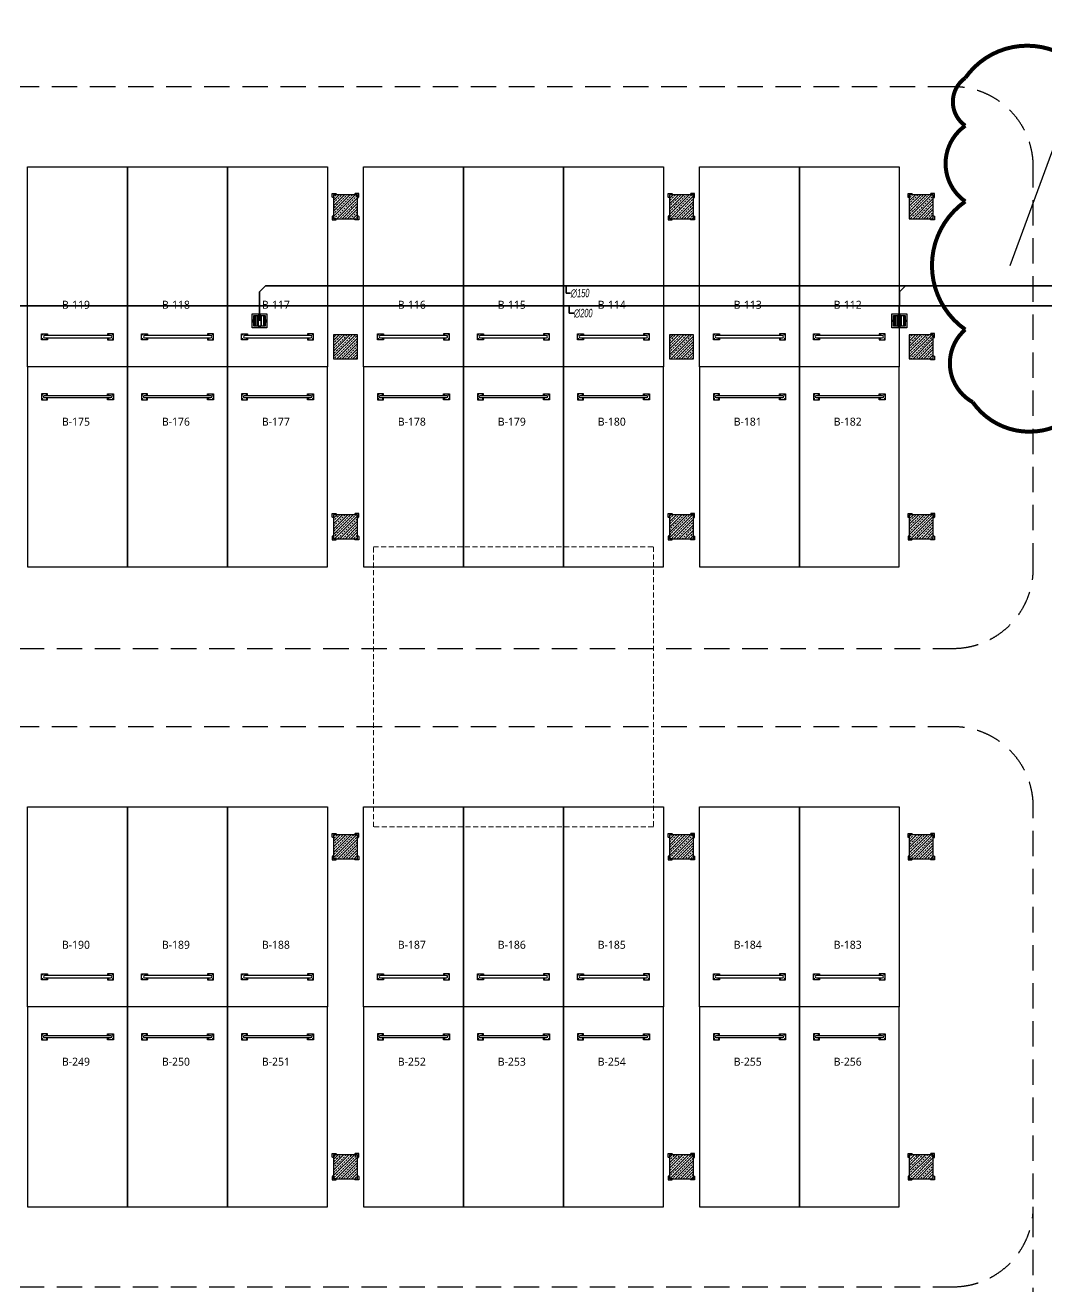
# Model space of a CAD drawing. Header units: millimetres. Extents: x -379292 to 1221486, y 92049 to 447512.
# Drawn here: x 156938 to 182486, y 221619 to 253157 of the extents above; entities that cross this region are included whole.
import ezdxf
from ezdxf.enums import TextEntityAlignment as Align
from ezdxf.lldxf.tags import DXFTag

# ---------------------------------------------------------------- set-up
doc = ezdxf.new("R2010")
doc.units = ezdxf.units.MM
doc.linetypes.add('HIDDEN', pattern=[9.525, 6.35, -3.175])
for name, color, linetype, lineweight in [('0-KRCN-SHT YAĞMURSUYUBORUSU-100', 3, 'PISSU_LINE50', 35), ('0-KRCN-SHT-KOLADI-YAZIYAĞMURSUYU', 4, 'Continuous', 35), ('06_FORMWORK HIDDEN', 252, 'HIDDEN2', 0)]:
    doc.layers.add(name, color=color, linetype=linetype, lineweight=lineweight)
for name, color, linetype in [('04_RAIN INLET', 51, 'Continuous'), ('05_HATCH CONCRETE', 141, 'Continuous'), ('05_SYMBOL', 2, 'Continuous'), ('202-A-Y-MahalAd', 141, 'Continuous')]:
    doc.layers.add(name, color=color, linetype=linetype)
doc.styles.add('MUF', font='isocpeur.ttf')
doc.styles.get("Standard").update_dxf_attribs({"font": 'segoeuil.ttf'})
doc.styles.add('ÇAP-2', font='ARIALNBI.TTF')
tags = doc.linetypes.add('HIDDEN2', pattern=[0.1875, 0.125, -0.0625]).pattern_tags.tags
tags[6:7] = [DXFTag(74, 4), DXFTag(75, 0), DXFTag(340, '0'), DXFTag(46, 0.0), DXFTag(50, 0.0), DXFTag(44, 0.0), DXFTag(45, 0.0)]
tags[4:5] = [DXFTag(74, 4), DXFTag(75, 0), DXFTag(340, '0'), DXFTag(46, 0.0), DXFTag(50, 0.0), DXFTag(44, 0.0), DXFTag(45, 0.0)]
doc.linetypes.add('PISSU_LINE50', pattern='A,50,-10,["C",MUF,S=10,R=0,X=1,Y=-5],0', length=60)
pattern_1 = [(225, (905000, -3e-07), (67.351921, -67.351921), []), (225, (904932.65, -3e-07), (67.351921, -67.351921), [47.625, -23.8125])]

# ---------------------------------------------------------------- blocks, each defined once
blk = doc.blocks.new('202_Vida')
at = {"color": 0, "linetype": 'ByBlock', "ltscale": 0.2}
for points in [[(1, 0), (-1, 0)], [(0, 1), (0, -1)]]:
    blk.add_lwpolyline(points, dxfattribs=at)
at = {"color": 0, "linetype": 'ByBlock'}
for radius in [0.42, 0.23, 0.155]:
    blk.add_circle((0, 0), radius, dxfattribs=at)
blk = doc.blocks.new('202_Stoper')
at = {"color": 0, "linetype": 'ByBlock'}
for points in [[(-750, -30), (-750, -75), (-900, -75), (-900, 75), (-750, 75), (-750, 30)], [(750, -30), (750, -75), (900, -75), (900, 75), (750, 75), (750, 30)]]:
    blk.add_lwpolyline(points, dxfattribs=at)
blk.add_lwpolyline([(825, -30, 1), (825, 30), (-825, 30, 1), (-825, -30)], format="xyb", close=True, dxfattribs=at)
at = {"color": 0, "linetype": 'ByBlock', "yscale": 10, "zscale": 10, "rotation": 180}
for p, xscale in [((-877, 53), -10), ((-772, 53), 10), ((772, 53), -10), ((877, 53), 10)]:
    blk.add_blockref('202_Vida', p, dxfattribs=dict(at, xscale=xscale))
at = {"color": 0, "linetype": 'ByBlock', "yscale": 10, "zscale": 10}
for p, xscale in [((-877, -52), 10), ((-772, -52), -10), ((772, -52), 10), ((877, -52), -10)]:
    blk.add_blockref('202_Vida', p, dxfattribs=dict(at, xscale=xscale))
blk = doc.blocks.new('202_Mahalblok')
at = {"color": 0, "linetype": 'ByBlock', "flags": 128}
blk.add_lwpolyline([(0, 0), (0, 5000), (2500, 5000), (2500, 0)], close=True, dxfattribs=at)
at = {"color": 252}
blk.add_blockref('202_Stoper', (1250, 750), dxfattribs=at)
at = {"color": 0, "linetype": 'ByBlock', "ltscale": 25}
blk.add_attdef('MAHALNO', text='', height=200, dxfattribs=at).set_placement((1209, 1390), align=Align.BOTTOM_CENTER)
blk = doc.blocks.new('bariyer')
at = {"color": 8, "ltscale": 25}
blk.add_lwpolyline([(0, -70), (15, -70, 0.414214), (30, -55), (30, 30), (-55, 30, 0.414214), (-70, 15), (-70, 0), (0, 0)], format="xyb", close=True, dxfattribs=at)
blk = doc.blocks.new('OtoParkBodrumKatMimari')
at = {"layer": '05_HATCH CONCRETE'}
h = blk.add_hatch(dxfattribs=at)
h.set_pattern_fill('ANSI33', color=8, scale=15, angle=180, style=0)
h.set_pattern_definition(pattern_1)
h.paths.add_polyline_path([(113600, 148100), (113000, 148100), (113000, 147500), (113600, 147500)])
h = blk.add_hatch(dxfattribs=at)
h.set_pattern_fill('ANSI33', color=8, scale=15, angle=180, style=0)
h.set_pattern_definition(pattern_1)
h.paths.add_polyline_path([(122000, 148100), (121400, 148100), (121400, 147500), (122000, 147500)])
h = blk.add_hatch(dxfattribs=at)
h.set_pattern_fill('ANSI33', color=8, scale=15, angle=180, style=0)
h.set_pattern_definition(pattern_1)
h.paths.add_polyline_path([(128000, 148100), (127400, 148100), (127400, 147500), (128000, 147500)])
h = blk.add_hatch(dxfattribs=at)
h.set_pattern_fill('ANSI33', color=8, scale=15, angle=180, style=0)
h.set_pattern_definition(pattern_1)
h.paths.add_polyline_path([(113600, 144600), (113000, 144600), (113000, 144000), (113600, 144000)])
h = blk.add_hatch(dxfattribs=at)
h.set_pattern_fill('ANSI33', color=8, scale=15, angle=180, style=0)
h.set_pattern_definition(pattern_1)
h.paths.add_polyline_path([(122000, 144600), (121400, 144600), (121400, 144000), (122000, 144000)])
h = blk.add_hatch(dxfattribs=at)
h.set_pattern_fill('ANSI33', color=8, scale=15, angle=180, style=0)
h.set_pattern_definition(pattern_1)
h.paths.add_polyline_path([(128000, 144600), (127400, 144600), (127400, 144000), (128000, 144000)])
h = blk.add_hatch(dxfattribs=at)
h.set_pattern_fill('ANSI33', color=8, scale=15, angle=180, style=0)
h.set_pattern_definition(pattern_1)
h.paths.add_polyline_path([(113600, 140100), (113000, 140100), (113000, 139500), (113600, 139500)])
h = blk.add_hatch(dxfattribs=at)
h.set_pattern_fill('ANSI33', color=8, scale=15, angle=180, style=0)
h.set_pattern_definition(pattern_1)
h.paths.add_polyline_path([(122000, 140100), (121400, 140100), (121400, 139500), (122000, 139500)])
h = blk.add_hatch(dxfattribs=at)
h.set_pattern_fill('ANSI33', color=8, scale=15, angle=180, style=0)
h.set_pattern_definition(pattern_1)
h.paths.add_polyline_path([(128000, 140100), (127400, 140100), (127400, 139500), (128000, 139500)])
h = blk.add_hatch(dxfattribs=at)
h.set_pattern_fill('ANSI33', color=8, scale=15, angle=180, style=0)
h.set_pattern_definition(pattern_1)
h.paths.add_polyline_path([(113600, 132100), (113000, 132100), (113000, 131500), (113600, 131500)])
h = blk.add_hatch(dxfattribs=at)
h.set_pattern_fill('ANSI33', color=8, scale=15, angle=180, style=0)
h.set_pattern_definition(pattern_1)
h.paths.add_polyline_path([(122000, 132100), (121400, 132100), (121400, 131500), (122000, 131500)])
h = blk.add_hatch(dxfattribs=at)
h.set_pattern_fill('ANSI33', color=8, scale=15, angle=180, style=0)
h.set_pattern_definition(pattern_1)
h.paths.add_polyline_path([(128000, 132100), (127400, 132100), (127400, 131500), (128000, 131500)])
h = blk.add_hatch(dxfattribs=at)
h.set_pattern_fill('ANSI33', color=8, scale=15, angle=180, style=0)
h.set_pattern_definition(pattern_1)
h.paths.add_polyline_path([(113600, 124100), (113000, 124100), (113000, 123500), (113600, 123500)])
h = blk.add_hatch(dxfattribs=at)
h.set_pattern_fill('ANSI33', color=8, scale=15, angle=180, style=0)
h.set_pattern_definition(pattern_1)
h.paths.add_polyline_path([(121400, 124100), (121400, 123500), (122000, 123500), (122000, 124100)])
h = blk.add_hatch(dxfattribs=at)
h.set_pattern_fill('ANSI33', color=8, scale=15, angle=180, style=0)
h.set_pattern_definition(pattern_1)
h.paths.add_polyline_path([(127400, 123500), (128000, 123500), (128000, 124100), (127400, 124100)])
at = {"color": 5}
for points in [[(113600, 148100), (113000, 148100), (113000, 147500), (113600, 147500)], [(122000, 148100), (121400, 148100), (121400, 147500), (122000, 147500)], [(128000, 148100), (127400, 148100), (127400, 147500), (128000, 147500)], [(113600, 144600), (113000, 144600), (113000, 144000), (113600, 144000)], [(122000, 144600), (121400, 144600), (121400, 144000), (122000, 144000)], [(128000, 144600), (127400, 144600), (127400, 144000), (128000, 144000)], [(113600, 140100), (113000, 140100), (113000, 139500), (113600, 139500)], [(122000, 140100), (121400, 140100), (121400, 139500), (122000, 139500)], [(128000, 140100), (127400, 140100), (127400, 139500), (128000, 139500)], [(113600, 132100), (113000, 132100), (113000, 131500), (113600, 131500)], [(122000, 132100), (121400, 132100), (121400, 131500), (122000, 131500)], [(128000, 132100), (127400, 132100), (127400, 131500), (128000, 131500)], [(113600, 124100), (113000, 124100), (113000, 123500), (113600, 123500)], [(121400, 124100), (121400, 123500), (122000, 123500), (122000, 124100)], [(127400, 123500), (128000, 123500), (128000, 124100), (127400, 124100)]]:
    blk.add_lwpolyline(points, close=True, dxfattribs=at)
at = {"layer": '05_SYMBOL', "color": 252, "linetype": 'HIDDEN', "ltscale": 100}
for points in [[(17400, 138759, 0.414214), (19400, 136759), (128500, 136759, 0.414214), (130500, 138759), (130500, 148800, 0.414214), (128500, 150800), (19400, 150800, 0.414214), (17400, 148800), (17400, 138759)], [(130500, 132800, 0.414214), (128500, 134800)], [(128500, 120800, 0.414214), (130500, 122800)]]:
    blk.add_lwpolyline(points, format="xyb", dxfattribs=at)
for points in [[(128500, 134800), (19400, 134800)], [(130500, 106800), (130500, 132800)], [(19400, 120800), (128500, 120800)]]:
    blk.add_lwpolyline(points, dxfattribs=at)
at = {"layer": '06_FORMWORK HIDDEN', "linetype": 'HIDDEN', "ltscale": 20}
blk.add_lwpolyline([(114000, 139300), (121000, 139300), (121000, 132300), (114000, 132300)], close=True, dxfattribs=at)
at = {"layer": '05_SYMBOL', "color": 8, "xscale": -1}
for p in [(113000, 148100), (121400, 148100), (127400, 148100), (113000, 140100), (121400, 140100), (127400, 140100), (113000, 132100), (121400, 132100), (127400, 132100), (113000, 124100), (121400, 124100), (127400, 124100)]:
    blk.add_blockref('bariyer', p, dxfattribs=at)
at = {"layer": '05_SYMBOL', "color": 8}
for p in [(113600, 148100), (122000, 148100), (128000, 148100), (128000, 144600), (113600, 140100), (122000, 140100), (128005, 140105), (113600, 132100), (122000, 132100), (128000, 132100), (113600, 124100), (122000, 124100), (128000, 124100)]:
    blk.add_blockref('bariyer', p, dxfattribs=at)
at = {"layer": '05_SYMBOL', "color": 8, "rotation": 180}
for p in [(113000, 147500), (121400, 147500), (113000, 139500), (121400, 139500), (127400, 139500), (113000, 131500), (121400, 131500), (127400, 131500), (113000, 123500), (121400, 123500), (127400, 123500)]:
    blk.add_blockref('bariyer', p, dxfattribs=at)
at = {"layer": '05_SYMBOL', "color": 8, "xscale": -1, "rotation": 180}
for p in [(113600, 147500), (122000, 147500), (128000, 147500), (128000, 144000), (113600, 139500), (122000, 139500), (128000, 139500), (113600, 131500), (122000, 131500), (128000, 131500), (113600, 123500), (122000, 123500), (128000, 123500)]:
    blk.add_blockref('bariyer', p, dxfattribs=at)
at = {"layer": '202-A-Y-MahalAd', "color": 8, "ltscale": 25}
for p, values in [((105350, 143800), {'MAHALNO': 'B-119'}), ((107850, 143800), {'MAHALNO': 'B-118'}), ((110350, 143800), {'MAHALNO': 'B-117'}), ((113750, 143800), {'MAHALNO': 'B-116'}), ((116250, 143800), {'MAHALNO': 'B-115'}), ((118750, 143800), {'MAHALNO': 'B-114'}), ((122150, 143800), {'MAHALNO': 'B-113'}), ((124650, 143800), {'MAHALNO': 'B-112'}), ((105350, 127800), {'MAHALNO': 'B-190'}), ((107850, 127800), {'MAHALNO': 'B-189'}), ((110350, 127800), {'MAHALNO': 'B-188'}), ((113750, 127800), {'MAHALNO': 'B-187'}), ((116250, 127800), {'MAHALNO': 'B-186'}), ((118750, 127800), {'MAHALNO': 'B-185'}), ((122150, 127800), {'MAHALNO': 'B-184'}), ((124650, 127800), {'MAHALNO': 'B-183'})]:
    blk.add_blockref('202_Mahalblok', p, dxfattribs=at).add_auto_attribs(values)
ref = blk.add_blockref('202_Mahalblok', (105350, 143800), dxfattribs=dict(at, xscale=-1, rotation=180))
ref.add_attrib('MAHALNO', 'B-175', dxfattribs={"layer": '0', "color": 0, "linetype": 'ByBlock', "ltscale": 25, "height": 200}).set_placement((106559, 142267), align=Align.BOTTOM_CENTER)
ref = blk.add_blockref('202_Mahalblok', (107850, 143800), dxfattribs=dict(at, xscale=-1, rotation=180))
ref.add_attrib('MAHALNO', 'B-176', dxfattribs={"layer": '0', "color": 0, "linetype": 'ByBlock', "ltscale": 25, "height": 200}).set_placement((109059, 142267), align=Align.BOTTOM_CENTER)
ref = blk.add_blockref('202_Mahalblok', (110350, 143800), dxfattribs=dict(at, xscale=-1, rotation=180))
ref.add_attrib('MAHALNO', 'B-177', dxfattribs={"layer": '0', "color": 0, "linetype": 'ByBlock', "ltscale": 25, "height": 200}).set_placement((111559, 142267), align=Align.BOTTOM_CENTER)
ref = blk.add_blockref('202_Mahalblok', (113750, 143800), dxfattribs=dict(at, xscale=-1, rotation=180))
ref.add_attrib('MAHALNO', 'B-178', dxfattribs={"layer": '0', "color": 0, "linetype": 'ByBlock', "ltscale": 25, "height": 200}).set_placement((114959, 142267), align=Align.BOTTOM_CENTER)
ref = blk.add_blockref('202_Mahalblok', (116250, 143800), dxfattribs=dict(at, xscale=-1, rotation=180))
ref.add_attrib('MAHALNO', 'B-179', dxfattribs={"layer": '0', "color": 0, "linetype": 'ByBlock', "ltscale": 25, "height": 200}).set_placement((117459, 142267), align=Align.BOTTOM_CENTER)
ref = blk.add_blockref('202_Mahalblok', (118750, 143800), dxfattribs=dict(at, xscale=-1, rotation=180))
ref.add_attrib('MAHALNO', 'B-180', dxfattribs={"layer": '0', "color": 0, "linetype": 'ByBlock', "ltscale": 25, "height": 200}).set_placement((119959, 142267), align=Align.BOTTOM_CENTER)
ref = blk.add_blockref('202_Mahalblok', (122150, 143800), dxfattribs=dict(at, xscale=-1, rotation=180))
ref.add_attrib('MAHALNO', 'B-181', dxfattribs={"layer": '0', "color": 0, "linetype": 'ByBlock', "ltscale": 25, "height": 200}).set_placement((123359, 142267), align=Align.BOTTOM_CENTER)
ref = blk.add_blockref('202_Mahalblok', (124650, 143800), dxfattribs=dict(at, xscale=-1, rotation=180))
ref.add_attrib('MAHALNO', 'B-182', dxfattribs={"layer": '0', "color": 0, "linetype": 'ByBlock', "ltscale": 25, "height": 200}).set_placement((125859, 142267), align=Align.BOTTOM_CENTER)
ref = blk.add_blockref('202_Mahalblok', (105350, 127800), dxfattribs=dict(at, xscale=-1, rotation=180))
ref.add_attrib('MAHALNO', 'B-249', dxfattribs={"layer": '0', "color": 0, "linetype": 'ByBlock', "ltscale": 25, "height": 200}).set_placement((106559, 126267), align=Align.BOTTOM_CENTER)
ref = blk.add_blockref('202_Mahalblok', (107850, 127800), dxfattribs=dict(at, xscale=-1, rotation=180))
ref.add_attrib('MAHALNO', 'B-250', dxfattribs={"layer": '0', "color": 0, "linetype": 'ByBlock', "ltscale": 25, "height": 200}).set_placement((109059, 126267), align=Align.BOTTOM_CENTER)
ref = blk.add_blockref('202_Mahalblok', (110350, 127800), dxfattribs=dict(at, xscale=-1, rotation=180))
ref.add_attrib('MAHALNO', 'B-251', dxfattribs={"layer": '0', "color": 0, "linetype": 'ByBlock', "ltscale": 25, "height": 200}).set_placement((111559, 126267), align=Align.BOTTOM_CENTER)
ref = blk.add_blockref('202_Mahalblok', (113750, 127800), dxfattribs=dict(at, xscale=-1, rotation=180))
ref.add_attrib('MAHALNO', 'B-252', dxfattribs={"layer": '0', "color": 0, "linetype": 'ByBlock', "ltscale": 25, "height": 200}).set_placement((114959, 126267), align=Align.BOTTOM_CENTER)
ref = blk.add_blockref('202_Mahalblok', (116250, 127800), dxfattribs=dict(at, xscale=-1, rotation=180))
ref.add_attrib('MAHALNO', 'B-253', dxfattribs={"layer": '0', "color": 0, "linetype": 'ByBlock', "ltscale": 25, "height": 200}).set_placement((117459, 126267), align=Align.BOTTOM_CENTER)
ref = blk.add_blockref('202_Mahalblok', (118750, 127800), dxfattribs=dict(at, xscale=-1, rotation=180))
ref.add_attrib('MAHALNO', 'B-254', dxfattribs={"layer": '0', "color": 0, "linetype": 'ByBlock', "ltscale": 25, "height": 200}).set_placement((119959, 126267), align=Align.BOTTOM_CENTER)
ref = blk.add_blockref('202_Mahalblok', (122150, 127800), dxfattribs=dict(at, xscale=-1, rotation=180))
ref.add_attrib('MAHALNO', 'B-255', dxfattribs={"layer": '0', "color": 0, "linetype": 'ByBlock', "ltscale": 25, "height": 200}).set_placement((123359, 126267), align=Align.BOTTOM_CENTER)
ref = blk.add_blockref('202_Mahalblok', (124650, 127800), dxfattribs=dict(at, xscale=-1, rotation=180))
ref.add_attrib('MAHALNO', 'B-256', dxfattribs={"layer": '0', "color": 0, "linetype": 'ByBlock', "ltscale": 25, "height": 200}).set_placement((125859, 126267), align=Align.BOTTOM_CENTER)
blk = doc.blocks.new('G$CBAC204B7')
at = {"layer": '04_RAIN INLET', "color": 2}
for p, q in [((0.37, 0.35), (-0.37, 0.35)), ((-0.37, 0.35), (-0.37, -0.35)), ((0.288, 0.268), (-0.288, 0.268)), ((-0.288, 0.268), (-0.288, -0.268)), ((-0.246, 0.227), (-0.247, -0.227)), ((-0.205, 0.227), (-0.246, 0.227)), ((-0.205, 0.227), (-0.206, -0.227)), ((-0.103, -0.227), (-0.103, 0.227)), ((-0.103, 0.227), (-0.061, 0.227)), ((-0.061, 0.227), (-0.062, -0.227)), ((0.062, 0.227), (0.062, -0.227)), ((0.103, 0.227), (0.062, 0.227)), ((0.103, -0.227), (0.103, 0.227)), ((0.206, 0.227), (0.206, -0.227)), ((0.247, 0.227), (0.206, 0.227)), ((0.247, 0.227), (0.247, -0.227)), ((0.288, -0.268), (0.288, 0.268)), ((0.37, -0.35), (0.37, 0.35)), ((-0.37, -0.35), (0.37, -0.35)), ((-0.288, -0.268), (0.288, -0.268)), ((-0.206, -0.227), (-0.247, -0.227)), ((-0.103, -0.227), (-0.062, -0.227)), ((0.103, -0.227), (0.062, -0.227)), ((0.247, -0.227), (0.206, -0.227))]:
    blk.add_line(p, q, dxfattribs=at)
at = {"layer": '04_RAIN INLET', "color": 2, "ltscale": 50}
for p, q in [((-0.288, 0.053), (-0.329, 0.053)), ((0.041, 0.309), (-0.041, 0.309)), ((-0.041, 0.268), (-0.041, 0.309)), ((0.041, 0.268), (0.041, 0.309)), ((0.329, 0.053), (0.288, 0.053)), ((-0.288, -0.053), (-0.329, -0.053)), ((-0.041, -0.309), (-0.041, -0.268)), ((0.041, -0.309), (0.041, -0.268)), ((0.329, -0.053), (0.288, -0.053))]:
    blk.add_line(p, q, dxfattribs=at)
at = {"layer": '04_RAIN INLET', "color": 2, "ltscale": 50, "extrusion": (-2.90481e-21, 1.6744e-09, 1)}
for points in [[(-0.329, 0.053), (-0.329, -0.053)], [(0.329, -0.053), (0.329, 0.053)], [(-0.041, -0.309), (0.041, -0.309)]]:
    blk.add_lwpolyline(points, dxfattribs=at)
blk = doc.blocks.new('IZGARA')
at = {"layer": '04_RAIN INLET', "color": 2}
blk.add_blockref('G$CBAC204B7', (0, 0), dxfattribs=at)
blk = doc.blocks.new('A$Cbceac246')
at = {"layer": '0-KRCN-SHT YAĞMURSUYUBORUSU-100'}
for p, q in [((4100, 14552.3), (4085, 14537.3)), ((4100, 14552.3), (6521.8, 14552.3, 0)), ((5700.1, 14552.3), (5685.1, 14537.3)), ((4085, 14465), (4085, 14537.3)), ((5685, 14465), (5685.1, 14537.3)), ((900.1, 14502.3), (6521.8, 14502.3, 0))]:
    blk.add_line(p, q, dxfattribs=at)
at = {"layer": '0-KRCN-SHT-KOLADI-YAZIYAĞMURSUYU', "linetype": 'Continuous'}
for p, q in [((4851.7, 14552.3), (4851.7, 14534.1)), ((4851.7, 14552.3), (4851.7, 14534.1)), ((4862.9, 14534.1), (4851.7, 14534.1)), ((4862.9, 14534.1), (4851.7, 14534.1)), ((4859.6, 14502.3), (4859.6, 14484.1)), ((4859.6, 14502.3), (4859.6, 14484.1)), ((4870.8, 14484.1), (4859.6, 14484.1)), ((4870.8, 14484.1), (4859.6, 14484.1))]:
    blk.add_line(p, q, dxfattribs=at)
at = {"layer": '04_RAIN INLET', "xscale": -50.00000000000001, "yscale": 50.00000000000001, "zscale": 50.00000000000001, "rotation": 1.546826666753987e-08}
for p in [(4085, 14465, 0), (5685, 14465, 0)]:
    blk.add_blockref('IZGARA', p, dxfattribs=at)
at = {"layer": '0-KRCN-SHT-KOLADI-YAZIYAĞMURSUYU', "linetype": 'Continuous', "style": 'ÇAP-2', "width": 0.7}
for s, p in [('∅150', (4863.3, 14534.3)), ('∅200', (4871.2, 14484.3))]:
    blk.add_text(s, height=21, dxfattribs=at).set_placement(p, align=Align.MIDDLE_LEFT)

msp = doc.modelspace()

# ---------------------------------------------------------------- block references
at = {"color": 8}
msp.add_blockref('OtoParkBodrumKatMimari', (51648, 100818.8), dxfattribs=at)

# ---------------------------------------------------------------- next in the draw order: linework, layer by layer
at = {"color": 3}
msp.add_line((181568.9, 247150.1), (230472.9, 380018.7), dxfattribs=at)
at = {"color": 2, "const_width": 100}
msp.add_lwpolyline([(180447.6, 251839.3, -0.5205671), (183543.7, 251839.3, -0.5205671), (186179, 251750.4, -0.5205671), (186179, 248576.2, -0.5205671), (186179, 246288.6, -0.5205671), (186179, 243963.4, -0.5205671), (183470, 243733.6, -0.5205671), (180632.4, 243733.6, -0.5205671), (180447.6, 245548.8, -0.5205671), (180447.6, 248751.5, -0.5205671), (180447.6, 250645, -0.5205671)], format="xyb", close=True, dxfattribs=at)

# ---------------------------------------------------------------- next in the draw order: block references
at = {"color": 30, "xscale": 10, "yscale": 10, "zscale": 10}
msp.add_blockref('A$Cbceac246', (121948, 101118.8), dxfattribs=at)

doc.saveas('drawing.dxf')
